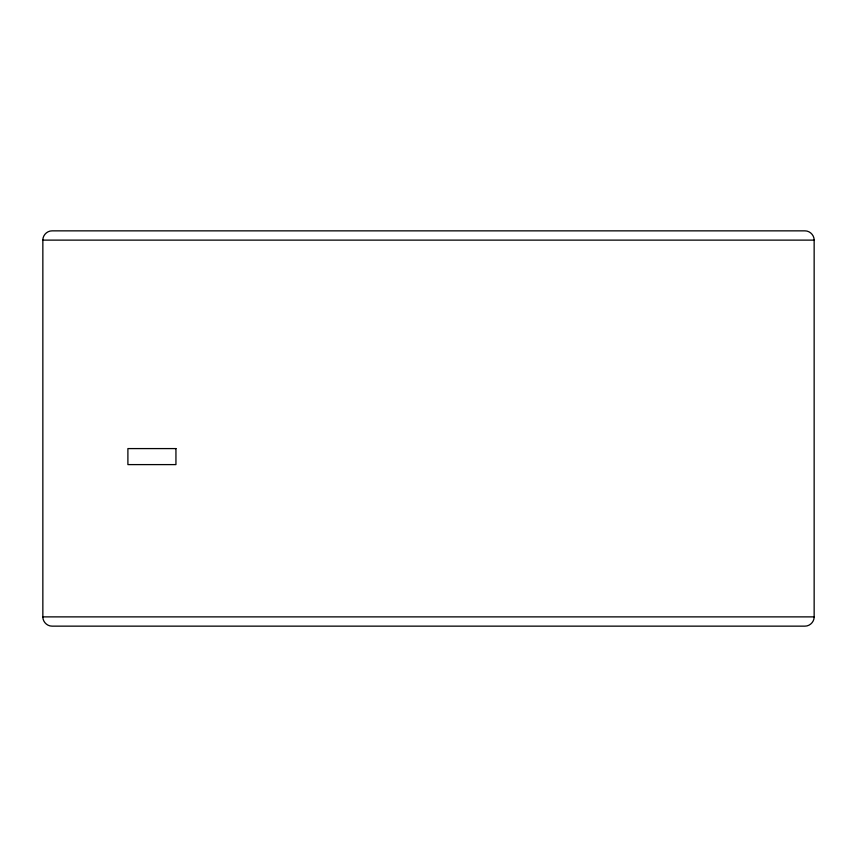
<?xml version="1.0" encoding="UTF-8"?>
<svg xmlns="http://www.w3.org/2000/svg" width="857" height="857" viewBox="0 0 857 857"><rect width="100%" height="100%" fill="white"/><g stroke="black" fill="none" stroke-linecap="round" stroke-linejoin="round"><path stroke-width="1.29" d="M42.85 240.121C42.743 235.172 47.156 230.758 52.106 230.854L804.894 230.854C809.844 230.758 814.257 235.172 814.15 240.121L814.15 616.879C814.257 621.828 809.844 626.242 804.894 626.146L52.106 626.146C47.156 626.242 42.743 621.828 42.85 616.879L42.85 240.121L814.15 240.121M42.85 616.879L814.15 616.879M175.942 448.586L127.897 448.586L127.897 464.601L175.942 464.601L175.942 448.586"/></g></svg>
